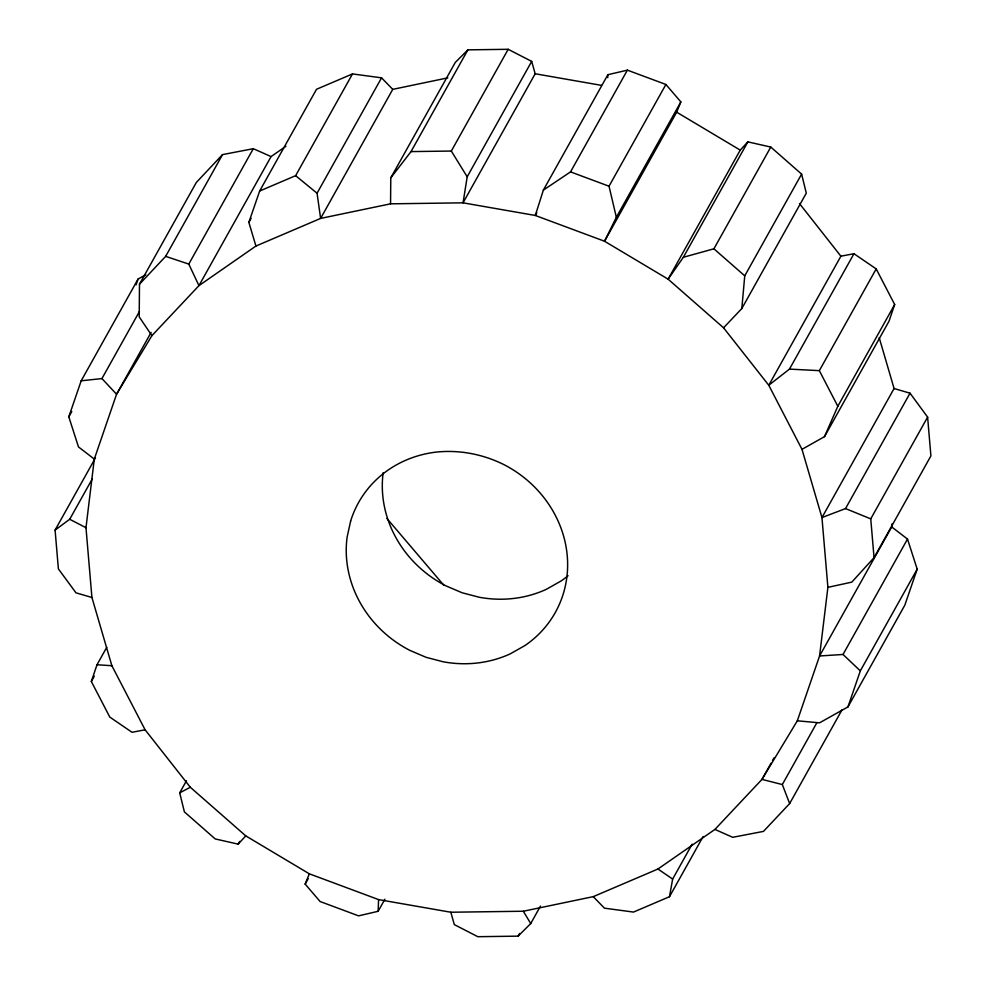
<?xml version="1.0" encoding="UTF-8"?>
<svg xmlns="http://www.w3.org/2000/svg" width="986" height="986" viewBox="0 0 986 986"><rect width="100%" height="100%" fill="white"/><g stroke="black" fill="none" stroke-linecap="round" stroke-linejoin="round"><path stroke-width="1.48" d="M285.94 146.248L271.076 156.577L253.291 148.689L222.516 154.617L196.35 182.435L139.494 284.178L139.199 316.839L151.893 335.671L116.558 394.24L94.299 459.082L85.979 527.707L91.92 597.479L111.874 665.723L145.102 729.8L190.31 787.259L245.76 835.881L309.333 873.818L378.575 899.602L450.824 912.235L523.319 911.237L593.252 896.644L657.945 869.023L714.924 829.423L761.981 779.384L797.317 720.815L819.576 655.973L891.701 526.918L892.071 523.862M390.555 203.831L390.776 177.85L455.273 62.451L467.882 49.855L508.184 49.3L531.688 61.391L535.176 73.765L463.05 202.833L390.555 203.831L320.623 218.411L255.929 246.044L198.95 285.632L151.893 335.671M309.333 873.818L305.155 884.109L320.105 901.524L358.608 915.858L378.143 911.286L378.575 899.602M607.746 77.635L607.857 74.714L627.392 70.142L665.895 84.476L680.845 101.891L676.667 112.182L604.541 241.237L535.299 215.466L463.05 202.833L467.191 176.802L531.688 61.391M723.564 327.808L741.817 308.532L744.75 275.846L801.606 174.103L770.781 147.062L747.856 141.873L740.24 150.118L668.114 279.174L723.564 327.808L768.772 385.255L801.988 449.345L821.954 517.576L827.895 587.348L819.576 655.973L843.018 654.47L860.322 670.874L847.948 706.925L819.563 722.824L797.317 720.815M593.252 896.644L604.443 908.168L633.505 912.075L669.482 896.718L672.649 879.056L692.147 844.164M607.857 74.714L543.36 190.113L535.299 215.466L536.803 212.766M145.102 729.8L132.038 732.29L109.803 717.093L91.328 681.474L97.01 664.749L106.759 647.297M853.962 253.71L789.466 369.109L768.772 385.255L840.898 256.2L853.962 253.71L876.197 268.907L894.672 304.526L888.99 321.251L824.493 436.65L801.988 449.345M94.299 459.082L78.486 446.929L68.81 416.856L81.185 380.806L138.052 279.075L145.792 274.737M136.068 284.843L138.052 279.075M891.701 526.918L907.514 539.071L917.19 569.144L904.815 605.194L847.948 706.925M255.929 246.044L248.854 222.343L259.663 191.025L316.518 89.282L352.495 73.925L381.557 77.832L392.748 89.356L447.804 77.869M824.493 436.65L837.817 406.269L894.672 304.526M680.845 101.891L616.349 217.29L604.541 241.237L668.114 279.174L683.36 257.272L747.856 141.873M68.81 416.856L71.805 411.507M139.494 284.178L165.66 256.36L222.516 154.617M81.185 380.806L101.94 378.575L139.445 311.477M271.076 156.577L198.95 285.632L188.794 264.088L253.291 148.689M151.117 332.405L116.558 394.24L101.94 378.575M91.92 597.479L75.971 592.82L58.384 568.885L55.093 530.086L95.494 457.8M55.093 530.086L69.71 519.265L92.216 479.011M248.854 222.343L251.11 218.325M259.663 191.025L295.627 175.668L352.495 73.925M392.748 89.356L320.623 218.411L317.061 193.231L381.557 77.832M91.328 681.474L94.323 676.113M390.776 177.85L411.026 151.597L467.882 49.855M411.026 151.597L451.317 151.043L508.184 49.3M245.76 835.881L238.144 844.127L215.219 838.938L184.394 811.897L179.698 792.867L186.44 780.789M543.36 190.113L570.537 171.884L627.392 70.142M238.144 844.127L239.647 841.44M616.349 217.29L609.028 186.218L665.895 84.476M305.155 884.109L308.162 878.748M683.36 257.272L713.913 248.805L770.781 147.062M378.143 911.286L384.897 899.207M741.817 308.532L806.302 193.133L801.606 174.103M837.817 406.269L819.341 370.65L876.197 268.907M450.824 912.235L454.312 924.609L477.816 936.7L518.118 936.145L519.61 933.471M518.118 936.145L530.727 923.549L540.476 906.109M894.08 388.521L821.954 517.576L845.532 508.579L910.029 393.18L894.08 388.521L879.216 337.705M827.895 587.348L851.793 582.134L874.052 557.645L870.749 518.858L927.616 417.115L910.029 393.18M669.482 896.718L703.154 836.473M874.052 557.645L930.907 455.914L927.616 417.115M771.003 763.25L761.981 779.384L782.317 784.56L789.65 803.565L763.484 831.383L732.709 837.311L714.924 829.423M772.494 760.563L773.998 757.877M843.018 654.47L907.514 539.071M782.317 784.56L816.815 722.837M860.322 670.874L917.19 569.144M789.65 803.565L842.019 709.858M179.698 792.867L190.31 787.259M789.466 369.109L819.341 370.65M97.01 664.749L111.874 665.723M535.176 73.765L601.411 85.351M165.66 256.36L188.794 264.088M570.537 171.884L609.028 186.218M845.532 508.579L870.749 518.858M69.71 519.265L85.979 527.707M676.667 112.182L740.24 150.118M657.945 869.023L672.649 879.056M295.627 175.668L317.061 193.231M713.913 248.805L744.75 275.846M386.894 518.439L443.577 584.969M799.461 203.535L840.898 256.2M451.317 151.043L467.191 176.802M523.319 911.237L530.727 923.549M568.072 575.725A112.687 104.109 29.2 0 1 560.837 581.124L546.318 589.32A112.687 104.109 29.2 0 1 479.11 597.233L462.101 592.759L445.845 585.832A112.687 104.109 29.2 0 1 383.172 472.602M350.634 521.076L347.109 537.136A112.687 104.109 29.2 0 0 409.782 650.353L426.038 657.292L443.047 661.766A112.687 104.109 29.2 0 0 510.255 653.841L524.774 645.657A112.687 104.109 29.2 0 0 504.08 464.702C483.177 454.226 459.501 449.641 436.206 452.093A112.687 104.109 29.2 0 0 350.634 521.076"/></g></svg>
